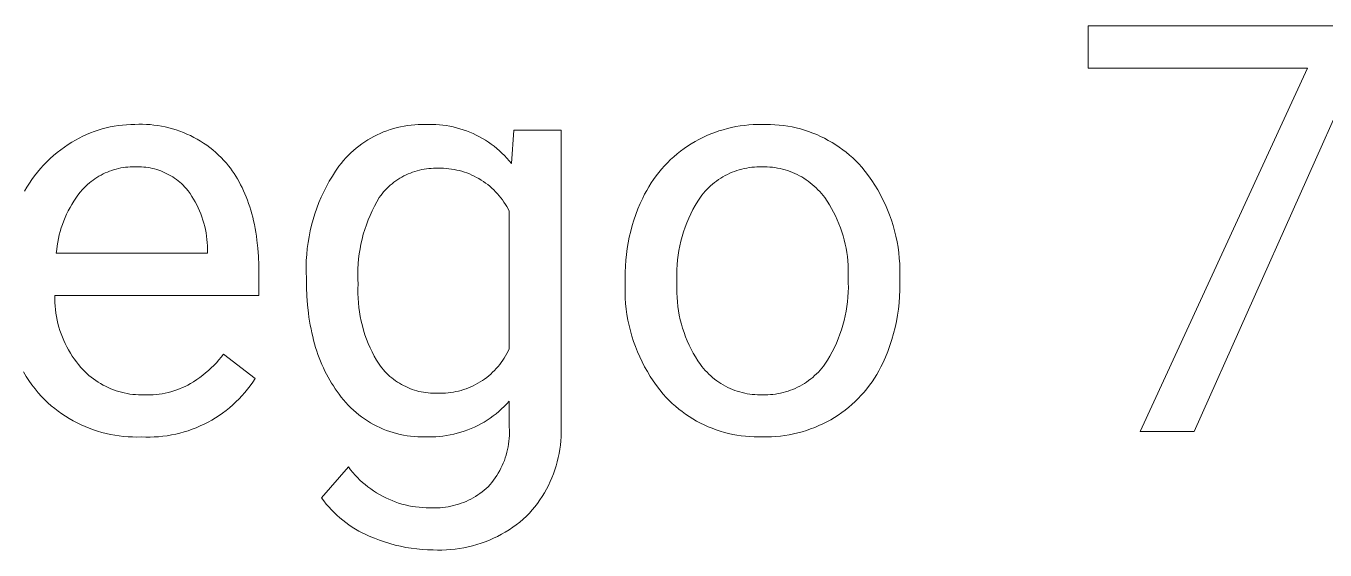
# Model space of a CAD drawing. Header units: millimetres. Extents: x 1383 to 4664, y -160 to 2132.
# Drawn here: x 3769.4 to 3868.9, y 90.2 to 130.4 of the extents above; entities that cross this region are included whole.
import ezdxf

# ---------------------------------------------------------------- set-up
doc = ezdxf.new("R2010")
doc.units = ezdxf.units.MM
doc.header["$MEASUREMENT"] = 0
doc.layers.add('Domyślny', color=7, linetype='Continuous', true_color=0x000000)

msp = doc.modelspace()

# ---------------------------------------------------------------- linework, layer by layer
at = {"layer": 'Domyślny', "color": 18, "lineweight": 15, "true_color": 0x000000}
for p, q in [((3850.708, 127.159), (3850.708, 130.404)), ((3850.708, 130.404), (3871.708, 130.404)), ((3871.708, 128.186), (3858.837, 99.33)), ((3867.523, 127.159), (3850.708, 127.159)), ((3854.696, 99.33), (3867.523, 127.159)), ((3774.61, 122.316), (3774.911, 122.418)), ((3774.911, 122.418), (3775.215, 122.509)), ((3775.215, 122.509), (3775.523, 122.59)), ((3775.523, 122.59), (3775.833, 122.66)), ((3775.833, 122.66), (3776.145, 122.719)), ((3776.145, 122.719), (3776.459, 122.768)), ((3776.459, 122.768), (3776.775, 122.805)), ((3776.775, 122.805), (3777.091, 122.832)), ((3777.091, 122.832), (3777.409, 122.848)), ((3777.409, 122.848), (3777.727, 122.853)), ((3777.727, 122.853), (3778.018, 122.864)), ((3778.018, 122.864), (3778.31, 122.865)), ((3778.31, 122.865), (3778.602, 122.857)), ((3778.602, 122.857), (3778.893, 122.838)), ((3778.893, 122.838), (3779.183, 122.81)), ((3779.183, 122.81), (3779.473, 122.772)), ((3779.473, 122.772), (3779.761, 122.724)), ((3779.761, 122.724), (3780.047, 122.666)), ((3780.047, 122.666), (3780.331, 122.599)), ((3780.331, 122.599), (3780.612, 122.523)), ((3780.612, 122.523), (3780.891, 122.436)), ((3780.891, 122.436), (3781.166, 122.341)), ((3796.768, 122.276), (3797.023, 122.373)), ((3797.023, 122.373), (3797.281, 122.462)), ((3797.281, 122.462), (3797.542, 122.541)), ((3797.542, 122.541), (3797.805, 122.612)), ((3797.805, 122.612), (3798.071, 122.674)), ((3798.071, 122.674), (3798.338, 122.726)), ((3798.338, 122.726), (3798.607, 122.77)), ((3798.607, 122.77), (3798.878, 122.804)), ((3798.878, 122.804), (3799.149, 122.829)), ((3799.149, 122.829), (3799.421, 122.845)), ((3799.421, 122.845), (3799.694, 122.852)), ((3799.694, 122.852), (3799.967, 122.85)), ((3799.967, 122.85), (3800.235, 122.858)), ((3800.235, 122.858), (3800.503, 122.856)), ((3800.503, 122.856), (3800.771, 122.846)), ((3800.771, 122.846), (3801.038, 122.827)), ((3801.038, 122.827), (3801.305, 122.799)), ((3801.305, 122.799), (3801.57, 122.762)), ((3801.57, 122.762), (3801.834, 122.716)), ((3801.834, 122.716), (3802.097, 122.661)), ((3802.097, 122.661), (3802.357, 122.598)), ((3802.357, 122.598), (3802.615, 122.525)), ((3802.615, 122.525), (3802.871, 122.444)), ((3802.871, 122.444), (3803.124, 122.354)), ((3803.124, 122.354), (3803.373, 122.256)), ((3806.555, 119.867), (3806.752, 122.423)), ((3806.752, 122.423), (3810.357, 122.423)), ((3810.357, 122.423), (3810.357, 99.894)), ((3822.133, 122.246), (3822.449, 122.355)), ((3822.449, 122.355), (3822.769, 122.454)), ((3822.769, 122.454), (3823.092, 122.542)), ((3823.092, 122.542), (3823.418, 122.619)), ((3823.418, 122.619), (3823.746, 122.685)), ((3823.746, 122.685), (3824.076, 122.74)), ((3824.076, 122.74), (3824.408, 122.784)), ((3824.408, 122.784), (3824.742, 122.817)), ((3824.742, 122.817), (3825.076, 122.839)), ((3825.076, 122.839), (3825.41, 122.85)), ((3825.41, 122.85), (3825.745, 122.85)), ((3825.745, 122.85), (3826.075, 122.856)), ((3826.075, 122.856), (3826.405, 122.851)), ((3826.405, 122.851), (3826.735, 122.836)), ((3826.735, 122.836), (3827.064, 122.809)), ((3827.064, 122.809), (3827.392, 122.771)), ((3827.392, 122.771), (3827.718, 122.721)), ((3827.718, 122.721), (3828.043, 122.661)), ((3828.043, 122.661), (3828.365, 122.59)), ((3828.365, 122.59), (3828.685, 122.508)), ((3828.685, 122.508), (3829.001, 122.415)), ((3829.001, 122.415), (3829.315, 122.311)), ((3772.624, 121.323), (3772.892, 121.494)), ((3772.892, 121.494), (3773.166, 121.655)), ((3773.166, 121.655), (3773.445, 121.807)), ((3773.445, 121.807), (3773.73, 121.949)), ((3773.73, 121.949), (3774.019, 122.082)), ((3774.019, 122.082), (3774.312, 122.204)), ((3774.312, 122.204), (3774.61, 122.316)), ((3781.166, 122.341), (3781.439, 122.236)), ((3781.439, 122.236), (3781.707, 122.122)), ((3781.707, 122.122), (3781.972, 121.999)), ((3781.972, 121.999), (3782.232, 121.867)), ((3782.232, 121.867), (3782.488, 121.726)), ((3782.488, 121.726), (3782.739, 121.577)), ((3782.739, 121.577), (3782.984, 121.42)), ((3782.984, 121.42), (3783.224, 121.254)), ((3794.878, 121.202), (3795.097, 121.364)), ((3795.097, 121.364), (3795.322, 121.518)), ((3795.322, 121.518), (3795.552, 121.665)), ((3795.552, 121.665), (3795.787, 121.803)), ((3795.787, 121.803), (3796.026, 121.934)), ((3796.026, 121.934), (3796.269, 122.056)), ((3796.269, 122.056), (3796.517, 122.171)), ((3796.517, 122.171), (3796.768, 122.276)), ((3803.373, 122.256), (3803.619, 122.15)), ((3803.619, 122.15), (3803.862, 122.035)), ((3803.862, 122.035), (3804.1, 121.912)), ((3804.1, 121.912), (3804.334, 121.782)), ((3804.334, 121.782), (3804.563, 121.643)), ((3804.563, 121.643), (3804.788, 121.497)), ((3804.788, 121.497), (3805.008, 121.343)), ((3820.045, 121.195), (3820.326, 121.375)), ((3820.326, 121.375), (3820.614, 121.545)), ((3820.614, 121.545), (3820.908, 121.705)), ((3820.908, 121.705), (3821.207, 121.855)), ((3821.207, 121.855), (3821.511, 121.996)), ((3821.511, 121.996), (3821.82, 122.126)), ((3821.82, 122.126), (3822.133, 122.246)), ((3829.315, 122.311), (3829.624, 122.197)), ((3829.624, 122.197), (3829.93, 122.072)), ((3829.93, 122.072), (3830.231, 121.937)), ((3830.231, 121.937), (3830.528, 121.792)), ((3830.528, 121.792), (3830.819, 121.637)), ((3830.819, 121.637), (3831.105, 121.472)), ((3831.105, 121.472), (3831.385, 121.298)), ((3771.231, 120.235), (3771.494, 120.472)), ((3771.494, 120.472), (3771.766, 120.699)), ((3771.766, 120.699), (3772.044, 120.917)), ((3772.044, 120.917), (3772.331, 121.125)), ((3772.331, 121.125), (3772.624, 121.323)), ((3783.224, 121.254), (3783.459, 121.08)), ((3783.459, 121.08), (3783.687, 120.899)), ((3783.687, 120.899), (3783.909, 120.709)), ((3783.909, 120.709), (3784.125, 120.513)), ((3784.125, 120.513), (3784.334, 120.309)), ((3793.87, 120.286), (3794.059, 120.483)), ((3794.059, 120.483), (3794.255, 120.673)), ((3794.255, 120.673), (3794.456, 120.856)), ((3794.456, 120.856), (3794.664, 121.032)), ((3794.664, 121.032), (3794.878, 121.202)), ((3805.008, 121.343), (3805.222, 121.182)), ((3805.222, 121.182), (3805.431, 121.014)), ((3805.431, 121.014), (3805.634, 120.839)), ((3805.634, 120.839), (3805.831, 120.657)), ((3805.831, 120.657), (3806.022, 120.469)), ((3806.022, 120.469), (3806.206, 120.274)), ((3818.743, 120.158), (3818.989, 120.383)), ((3818.989, 120.383), (3819.243, 120.599)), ((3819.243, 120.599), (3819.503, 120.807)), ((3819.503, 120.807), (3819.771, 121.005)), ((3819.771, 121.005), (3820.045, 121.195)), ((3831.385, 121.298), (3831.659, 121.114)), ((3831.659, 121.114), (3831.927, 120.921)), ((3831.927, 120.921), (3832.188, 120.719)), ((3832.188, 120.719), (3832.442, 120.508)), ((3832.442, 120.508), (3832.689, 120.289)), ((3770.266, 119.201), (3770.493, 119.472)), ((3770.493, 119.472), (3770.73, 119.734)), ((3770.73, 119.734), (3770.976, 119.989)), ((3770.976, 119.989), (3771.231, 120.235)), ((3776.125, 119.391), (3775.954, 119.336)), ((3776.299, 119.439), (3776.125, 119.391)), ((3776.474, 119.481), (3776.299, 119.439)), ((3776.651, 119.518), (3776.474, 119.481)), ((3776.829, 119.548), (3776.651, 119.518)), ((3777.007, 119.572), (3776.829, 119.548)), ((3777.186, 119.59), (3777.007, 119.572)), ((3777.366, 119.602), (3777.186, 119.59)), ((3777.546, 119.608), (3777.366, 119.602)), ((3777.727, 119.608), (3777.546, 119.608)), ((3777.896, 119.612), (3777.727, 119.608)), ((3778.065, 119.611), (3777.896, 119.612)), ((3778.234, 119.604), (3778.065, 119.611)), ((3778.403, 119.592), (3778.234, 119.604)), ((3778.571, 119.573), (3778.403, 119.592)), ((3778.738, 119.549), (3778.571, 119.573)), ((3778.905, 119.519), (3778.738, 119.549)), ((3779.07, 119.484), (3778.905, 119.519)), ((3779.234, 119.443), (3779.07, 119.484)), ((3779.397, 119.396), (3779.234, 119.443)), ((3779.557, 119.344), (3779.397, 119.396)), ((3784.334, 120.309), (3784.536, 120.098)), ((3784.536, 120.098), (3784.73, 119.881)), ((3784.73, 119.881), (3784.884, 119.693)), ((3784.884, 119.693), (3785.032, 119.5)), ((3785.032, 119.5), (3785.175, 119.303)), ((3793.088, 119.284), (3793.345, 119.659)), ((3793.345, 119.659), (3793.513, 119.874)), ((3793.513, 119.874), (3793.688, 120.083)), ((3793.688, 120.083), (3793.87, 120.286)), ((3799.689, 119.391), (3799.513, 119.352)), ((3799.867, 119.424), (3799.689, 119.391)), ((3800.046, 119.452), (3799.867, 119.424)), ((3800.226, 119.473), (3800.046, 119.452)), ((3800.407, 119.488), (3800.226, 119.473)), ((3800.588, 119.497), (3800.407, 119.488)), ((3800.769, 119.499), (3800.588, 119.497)), ((3800.95, 119.495), (3800.769, 119.499)), ((3801.154, 119.497), (3800.95, 119.495)), ((3801.357, 119.493), (3801.154, 119.497)), ((3801.561, 119.481), (3801.357, 119.493)), ((3801.764, 119.462), (3801.561, 119.481)), ((3801.966, 119.436), (3801.764, 119.462)), ((3802.167, 119.403), (3801.966, 119.436)), ((3802.367, 119.363), (3802.167, 119.403)), ((3806.206, 120.274), (3806.384, 120.073)), ((3806.384, 120.073), (3806.555, 119.867)), ((3817.84, 119.178), (3818.053, 119.434)), ((3818.053, 119.434), (3818.275, 119.683)), ((3818.275, 119.683), (3818.505, 119.924)), ((3818.505, 119.924), (3818.743, 120.158)), ((3824.007, 119.379), (3823.821, 119.321)), ((3824.196, 119.431), (3824.007, 119.379)), ((3824.386, 119.476), (3824.196, 119.431)), ((3824.578, 119.514), (3824.386, 119.476)), ((3824.771, 119.546), (3824.578, 119.514)), ((3824.965, 119.571), (3824.771, 119.546)), ((3825.159, 119.59), (3824.965, 119.571)), ((3825.354, 119.601), (3825.159, 119.59)), ((3825.55, 119.606), (3825.354, 119.601)), ((3825.745, 119.605), (3825.55, 119.606)), ((3825.944, 119.606), (3825.745, 119.605)), ((3826.142, 119.601), (3825.944, 119.606)), ((3826.341, 119.59), (3826.142, 119.601)), ((3826.538, 119.571), (3826.341, 119.59)), ((3826.735, 119.545), (3826.538, 119.571)), ((3826.931, 119.513), (3826.735, 119.545)), ((3827.126, 119.474), (3826.931, 119.513)), ((3827.319, 119.428), (3827.126, 119.474)), ((3827.51, 119.376), (3827.319, 119.428)), ((3827.7, 119.317), (3827.51, 119.376)), ((3832.689, 120.289), (3832.928, 120.061)), ((3832.928, 120.061), (3833.159, 119.826)), ((3833.159, 119.826), (3833.383, 119.583)), ((3833.383, 119.583), (3833.65, 119.251)), ((3769.641, 118.342), (3769.839, 118.636)), ((3769.839, 118.636), (3770.047, 118.922)), ((3770.047, 118.922), (3770.266, 119.201)), ((3774.375, 118.485), (3774.235, 118.371)), ((3774.518, 118.594), (3774.375, 118.485)), ((3774.666, 118.698), (3774.518, 118.594)), ((3774.816, 118.797), (3774.666, 118.698)), ((3774.97, 118.89), (3774.816, 118.797)), ((3775.128, 118.978), (3774.97, 118.89)), ((3775.288, 119.061), (3775.128, 118.978)), ((3775.451, 119.139), (3775.288, 119.061)), ((3775.616, 119.21), (3775.451, 119.139)), ((3775.784, 119.276), (3775.616, 119.21)), ((3775.954, 119.336), (3775.784, 119.276)), ((3779.716, 119.287), (3779.557, 119.344)), ((3779.873, 119.224), (3779.716, 119.287)), ((3780.028, 119.156), (3779.873, 119.224)), ((3780.181, 119.082), (3780.028, 119.156)), ((3780.33, 119.004), (3780.181, 119.082)), ((3780.477, 118.92), (3780.33, 119.004)), ((3780.621, 118.831), (3780.477, 118.92)), ((3780.762, 118.738), (3780.621, 118.831)), ((3780.9, 118.64), (3780.762, 118.738)), ((3781.034, 118.537), (3780.9, 118.64)), ((3781.165, 118.43), (3781.034, 118.537)), ((3781.292, 118.318), (3781.165, 118.43)), ((3785.175, 119.303), (3785.314, 119.1)), ((3785.314, 119.1), (3785.448, 118.892)), ((3785.448, 118.892), (3785.577, 118.68)), ((3785.577, 118.68), (3785.701, 118.462)), ((3785.701, 118.462), (3785.82, 118.239)), ((3792.392, 118.108), (3792.611, 118.507)), ((3792.611, 118.507), (3792.843, 118.899)), ((3792.843, 118.899), (3793.088, 119.284)), ((3797.563, 118.425), (3797.421, 118.313)), ((3797.709, 118.532), (3797.563, 118.425)), ((3797.859, 118.634), (3797.709, 118.532)), ((3798.012, 118.731), (3797.859, 118.634)), ((3798.168, 118.823), (3798.012, 118.731)), ((3798.328, 118.909), (3798.168, 118.823)), ((3798.49, 118.989), (3798.328, 118.909)), ((3798.655, 119.064), (3798.49, 118.989)), ((3798.822, 119.133), (3798.655, 119.064)), ((3798.992, 119.197), (3798.822, 119.133)), ((3799.164, 119.254), (3798.992, 119.197)), ((3799.337, 119.306), (3799.164, 119.254)), ((3799.513, 119.352), (3799.337, 119.306)), ((3802.565, 119.316), (3802.367, 119.363)), ((3802.762, 119.262), (3802.565, 119.316)), ((3802.956, 119.201), (3802.762, 119.262)), ((3803.149, 119.134), (3802.956, 119.201)), ((3803.339, 119.06), (3803.149, 119.134)), ((3803.526, 118.979), (3803.339, 119.06)), ((3803.71, 118.892), (3803.526, 118.979)), ((3803.891, 118.799), (3803.71, 118.892)), ((3804.069, 118.7), (3803.891, 118.799)), ((3804.244, 118.594), (3804.069, 118.7)), ((3804.414, 118.482), (3804.244, 118.594)), ((3804.581, 118.365), (3804.414, 118.482)), ((3817.256, 118.367), (3817.441, 118.644)), ((3817.441, 118.644), (3817.636, 118.914)), ((3817.636, 118.914), (3817.84, 119.178)), ((3822.107, 118.4), (3821.955, 118.277)), ((3822.262, 118.518), (3822.107, 118.4)), ((3822.422, 118.631), (3822.262, 118.518)), ((3822.586, 118.738), (3822.422, 118.631)), ((3822.753, 118.839), (3822.586, 118.738)), ((3822.924, 118.935), (3822.753, 118.839)), ((3823.098, 119.024), (3822.924, 118.935)), ((3823.274, 119.108), (3823.098, 119.024)), ((3823.454, 119.185), (3823.274, 119.108)), ((3823.636, 119.256), (3823.454, 119.185)), ((3823.821, 119.321), (3823.636, 119.256)), ((3827.888, 119.251), (3827.7, 119.317)), ((3828.073, 119.179), (3827.888, 119.251)), ((3828.255, 119.101), (3828.073, 119.179)), ((3828.435, 119.016), (3828.255, 119.101)), ((3828.611, 118.926), (3828.435, 119.016)), ((3828.785, 118.829), (3828.611, 118.926)), ((3828.955, 118.726), (3828.785, 118.829)), ((3829.121, 118.618), (3828.955, 118.726)), ((3829.283, 118.503), (3829.121, 118.618)), ((3829.442, 118.384), (3829.283, 118.503)), ((3829.596, 118.259), (3829.442, 118.384)), ((3833.65, 119.251), (3833.907, 118.911)), ((3833.907, 118.911), (3834.151, 118.562)), ((3834.151, 118.562), (3834.384, 118.205)), ((3769.275, 117.736), (3769.453, 118.042)), ((3769.453, 118.042), (3769.641, 118.342)), ((3773.366, 117.429), (3773.201, 117.2)), ((3773.538, 117.653), (3773.366, 117.429)), ((3773.717, 117.871), (3773.538, 117.653)), ((3773.84, 118.002), (3773.717, 117.871)), ((3773.967, 118.13), (3773.84, 118.002)), ((3774.099, 118.253), (3773.967, 118.13)), ((3774.235, 118.371), (3774.099, 118.253)), ((3781.415, 118.202), (3781.292, 118.318)), ((3781.534, 118.082), (3781.415, 118.202)), ((3781.649, 117.958), (3781.534, 118.082)), ((3781.803, 117.758), (3781.649, 117.958)), ((3781.949, 117.554), (3781.803, 117.758)), ((3782.089, 117.344), (3781.949, 117.554)), ((3785.82, 118.239), (3785.934, 118.012)), ((3785.934, 118.012), (3786.044, 117.779)), ((3786.044, 117.779), (3786.149, 117.542)), ((3786.149, 117.542), (3786.248, 117.299)), ((3791.995, 117.287), (3792.187, 117.701)), ((3792.187, 117.701), (3792.392, 118.108)), ((3796.544, 117.402), (3796.437, 117.255)), ((3796.655, 117.545), (3796.544, 117.402)), ((3796.772, 117.683), (3796.655, 117.545)), ((3796.893, 117.818), (3796.772, 117.683)), ((3797.018, 117.949), (3796.893, 117.818)), ((3797.148, 118.075), (3797.018, 117.949)), ((3797.283, 118.196), (3797.148, 118.075)), ((3797.421, 118.313), (3797.283, 118.196)), ((3804.743, 118.241), (3804.581, 118.365)), ((3804.901, 118.113), (3804.743, 118.241)), ((3805.054, 117.978), (3804.901, 118.113)), ((3805.203, 117.839), (3805.054, 117.978)), ((3805.346, 117.694), (3805.203, 117.839)), ((3805.485, 117.545), (3805.346, 117.694)), ((3805.618, 117.391), (3805.485, 117.545)), ((3805.746, 117.232), (3805.618, 117.391)), ((3816.611, 117.201), (3816.757, 117.5)), ((3816.757, 117.5), (3816.914, 117.795)), ((3816.914, 117.795), (3817.08, 118.084)), ((3817.08, 118.084), (3817.256, 118.367)), ((3821.143, 117.433), (3821.025, 117.277)), ((3821.266, 117.586), (3821.143, 117.433)), ((3821.394, 117.733), (3821.266, 117.586)), ((3821.527, 117.876), (3821.394, 117.733)), ((3821.665, 118.015), (3821.527, 117.876)), ((3821.808, 118.148), (3821.665, 118.015)), ((3821.955, 118.277), (3821.808, 118.148)), ((3829.746, 118.128), (3829.596, 118.259)), ((3829.891, 117.993), (3829.746, 118.128)), ((3830.031, 117.852), (3829.891, 117.993)), ((3830.167, 117.707), (3830.031, 117.852)), ((3830.297, 117.557), (3830.167, 117.707)), ((3830.422, 117.403), (3830.297, 117.557)), ((3830.542, 117.245), (3830.422, 117.403)), ((3834.384, 118.205), (3834.604, 117.84)), ((3834.604, 117.84), (3834.812, 117.468)), ((3834.812, 117.468), (3835.007, 117.089)), ((3772.754, 116.482), (3772.621, 116.233)), ((3772.895, 116.726), (3772.754, 116.482)), ((3773.044, 116.966), (3772.895, 116.726)), ((3773.201, 117.2), (3773.044, 116.966)), ((3782.221, 117.13), (3782.089, 117.344)), ((3782.347, 116.912), (3782.221, 117.13)), ((3782.464, 116.689), (3782.347, 116.912)), ((3782.575, 116.463), (3782.464, 116.689)), ((3782.677, 116.233), (3782.575, 116.463)), ((3786.248, 117.299), (3786.343, 117.052)), ((3786.343, 117.052), (3786.433, 116.8)), ((3786.433, 116.8), (3786.518, 116.542)), ((3786.518, 116.542), (3786.599, 116.279)), ((3791.506, 116.012), (3791.655, 116.442)), ((3791.655, 116.442), (3791.818, 116.868)), ((3791.818, 116.868), (3791.995, 117.287)), ((3796.061, 116.584), (3795.89, 116.238)), ((3796.243, 116.923), (3796.061, 116.584)), ((3796.437, 117.255), (3796.243, 116.923)), ((3805.868, 117.069), (3805.746, 117.232)), ((3805.985, 116.902), (3805.868, 117.069)), ((3806.096, 116.731), (3805.985, 116.902)), ((3806.2, 116.556), (3806.096, 116.731)), ((3806.299, 116.377), (3806.2, 116.556)), ((3816.247, 116.376), (3816.422, 116.792)), ((3816.422, 116.792), (3816.611, 117.201)), ((3820.636, 116.65), (3820.458, 116.327)), ((3820.825, 116.967), (3820.636, 116.65)), ((3821.025, 117.277), (3820.825, 116.967)), ((3830.726, 116.975), (3830.542, 117.245)), ((3830.901, 116.7), (3830.726, 116.975)), ((3831.066, 116.419), (3830.901, 116.7)), ((3831.223, 116.132), (3831.066, 116.419)), ((3835.007, 117.089), (3835.189, 116.704)), ((3835.189, 116.704), (3835.358, 116.313)), ((3772.273, 115.463), (3772.174, 115.198)), ((3772.38, 115.723), (3772.273, 115.463)), ((3772.497, 115.98), (3772.38, 115.723)), ((3772.621, 116.233), (3772.497, 115.98)), ((3782.772, 116), (3782.677, 116.233)), ((3782.859, 115.763), (3782.772, 116)), ((3782.938, 115.524), (3782.859, 115.763)), ((3783.009, 115.283), (3782.938, 115.524)), ((3786.599, 116.279), (3786.674, 116.012)), ((3786.674, 116.012), (3786.745, 115.739)), ((3786.745, 115.739), (3786.81, 115.462)), ((3786.81, 115.462), (3786.871, 115.179)), ((3791.252, 115.137), (3791.372, 115.576)), ((3791.372, 115.576), (3791.506, 116.012)), ((3795.583, 115.532), (3795.448, 115.171)), ((3795.73, 115.888), (3795.583, 115.532)), ((3795.89, 116.238), (3795.73, 115.888)), ((3806.391, 116.196), (3806.299, 116.377)), ((3806.391, 105.652), (3806.391, 116.196)), ((3815.806, 115.099), (3815.939, 115.529)), ((3815.939, 115.529), (3816.086, 115.955)), ((3816.086, 115.955), (3816.247, 116.376)), ((3820.135, 115.662), (3819.992, 115.322)), ((3820.291, 115.997), (3820.135, 115.662)), ((3820.458, 116.327), (3820.291, 115.997)), ((3831.369, 115.841), (3831.223, 116.132)), ((3831.506, 115.544), (3831.369, 115.841)), ((3831.633, 115.244), (3831.506, 115.544)), ((3835.358, 116.313), (3835.514, 115.916)), ((3835.514, 115.916), (3835.656, 115.514)), ((3835.656, 115.514), (3835.784, 115.108)), ((3772.003, 114.661), (3771.93, 114.388)), ((3772.084, 114.931), (3772.003, 114.661)), ((3772.174, 115.198), (3772.084, 114.931)), ((3783.071, 115.039), (3783.009, 115.283)), ((3783.126, 114.793), (3783.071, 115.039)), ((3783.172, 114.546), (3783.126, 114.793)), ((3783.21, 114.297), (3783.172, 114.546)), ((3786.871, 115.179), (3786.927, 114.891)), ((3786.927, 114.891), (3786.978, 114.599)), ((3786.978, 114.599), (3787.024, 114.301)), ((3791.058, 114.247), (3791.147, 114.693)), ((3791.147, 114.693), (3791.252, 115.137)), ((3795.215, 114.437), (3795.118, 114.064)), ((3795.325, 114.806), (3795.215, 114.437)), ((3795.448, 115.171), (3795.325, 114.806)), ((3815.583, 114.225), (3815.687, 114.664)), ((3815.687, 114.664), (3815.806, 115.099)), ((3819.739, 114.629), (3819.631, 114.276)), ((3819.859, 114.978), (3819.739, 114.629)), ((3819.992, 115.322), (3819.859, 114.978)), ((3831.75, 114.939), (3831.633, 115.244)), ((3831.857, 114.631), (3831.75, 114.939)), ((3831.953, 114.319), (3831.857, 114.631)), ((3835.784, 115.108), (3835.899, 114.697)), ((3835.899, 114.697), (3835.999, 114.283)), ((3771.768, 113.558), (3771.733, 113.278)), ((3771.813, 113.837), (3771.768, 113.558)), ((3771.867, 114.113), (3771.813, 113.837)), ((3771.93, 114.388), (3771.867, 114.113)), ((3783.239, 114.047), (3783.21, 114.297)), ((3783.26, 113.796), (3783.239, 114.047)), ((3783.273, 113.544), (3783.26, 113.796)), ((3783.277, 113.293), (3783.273, 113.544)), ((3787.024, 114.301), (3787.066, 113.998)), ((3787.066, 113.998), (3787.134, 113.377)), ((3790.923, 113.346), (3790.983, 113.797)), ((3790.983, 113.797), (3791.058, 114.247)), ((3795.033, 113.688), (3794.961, 113.31)), ((3795.118, 114.064), (3795.033, 113.688)), ((3815.419, 113.339), (3815.494, 113.784)), ((3815.494, 113.784), (3815.583, 114.225)), ((3819.451, 113.56), (3819.38, 113.197)), ((3819.535, 113.919), (3819.451, 113.56)), ((3819.631, 114.276), (3819.535, 113.919)), ((3832.04, 114.004), (3831.953, 114.319)), ((3832.115, 113.687), (3832.04, 114.004)), ((3832.18, 113.367), (3832.115, 113.687)), ((3835.999, 114.283), (3836.086, 113.866)), ((3836.086, 113.866), (3836.158, 113.446)), ((3836.158, 113.446), (3836.216, 113.024)), ((3771.733, 113.278), (3771.707, 112.998)), ((3771.707, 112.998), (3783.277, 112.998)), ((3783.277, 112.998), (3783.277, 113.293)), ((3787.134, 113.377), (3787.182, 112.735)), ((3787.182, 112.735), (3787.212, 112.074)), ((3790.836, 111.982), (3790.85, 112.438)), ((3790.85, 112.438), (3790.879, 112.892)), ((3790.879, 112.892), (3790.923, 113.346)), ((3794.855, 112.547), (3794.822, 112.163)), ((3794.901, 112.929), (3794.855, 112.547)), ((3794.961, 113.31), (3794.901, 112.929)), ((3815.283, 111.994), (3815.313, 112.444)), ((3815.313, 112.444), (3815.359, 112.892)), ((3815.359, 112.892), (3815.419, 113.339)), ((3819.275, 112.467), (3819.241, 112.099)), ((3819.321, 112.833), (3819.275, 112.467)), ((3819.38, 113.197), (3819.321, 112.833)), ((3832.234, 113.045), (3832.18, 113.367)), ((3832.278, 112.722), (3832.234, 113.045)), ((3832.311, 112.397), (3832.278, 112.722)), ((3836.216, 113.024), (3836.259, 112.6)), ((3836.259, 112.6), (3836.288, 112.174)), ((3787.212, 112.074), (3787.221, 111.391)), ((3790.838, 111.527), (3790.836, 111.982)), ((3790.854, 111.071), (3790.838, 111.527)), ((3794.802, 111.778), (3794.795, 111.393)), ((3794.822, 112.163), (3794.802, 111.778)), ((3815.267, 111.093), (3815.268, 111.544)), ((3815.268, 111.544), (3815.283, 111.994)), ((3819.22, 111.73), (3819.212, 111.361)), ((3819.241, 112.099), (3819.22, 111.73)), ((3832.333, 112.072), (3832.311, 112.397)), ((3832.344, 111.746), (3832.333, 112.072)), ((3832.334, 111.093), (3832.344, 111.419)), ((3832.344, 111.419), (3832.344, 111.746)), ((3836.288, 112.174), (3836.303, 111.749)), ((3836.303, 111.749), (3836.303, 111.322)), ((3787.221, 111.391), (3787.221, 109.753)), ((3790.864, 110.376), (3790.854, 111.071)), ((3794.795, 111.393), (3794.801, 111.008)), ((3794.801, 111.008), (3794.82, 110.623)), ((3794.82, 110.623), (3794.807, 110.266)), ((3815.254, 110.396), (3815.267, 110.82)), ((3815.267, 110.82), (3815.267, 111.093)), ((3819.212, 111.361), (3819.216, 110.992)), ((3819.216, 110.992), (3819.233, 110.623)), ((3819.233, 110.623), (3819.223, 110.28)), ((3832.35, 110.727), (3832.334, 111.093)), ((3832.355, 110.361), (3832.35, 110.727)), ((3836.289, 110.623), (3836.288, 110.143)), ((3836.303, 111.322), (3836.289, 110.897)), ((3836.289, 110.897), (3836.289, 110.623)), ((3771.586, 109.753), (3771.585, 109.48)), ((3771.585, 109.48), (3771.594, 109.207)), ((3787.221, 109.753), (3771.586, 109.753)), ((3790.894, 109.699), (3790.864, 110.376)), ((3790.943, 109.041), (3790.894, 109.699)), ((3794.807, 110.266), (3794.806, 109.907)), ((3794.806, 109.907), (3794.817, 109.549)), ((3794.817, 109.549), (3794.84, 109.192)), ((3815.256, 109.972), (3815.254, 110.396)), ((3815.272, 109.547), (3815.256, 109.972)), ((3815.302, 109.124), (3815.272, 109.547)), ((3819.223, 110.28), (3819.224, 109.936)), ((3819.224, 109.936), (3819.237, 109.592)), ((3819.237, 109.592), (3819.263, 109.249)), ((3832.292, 109.263), (3832.325, 109.628)), ((3832.325, 109.628), (3832.346, 109.994)), ((3832.346, 109.994), (3832.355, 110.361)), ((3836.27, 109.664), (3836.235, 109.185)), ((3836.288, 110.143), (3836.27, 109.664)), ((3771.594, 109.207), (3771.611, 108.935)), ((3771.611, 108.935), (3771.637, 108.663)), ((3771.637, 108.663), (3771.673, 108.393)), ((3791.012, 108.402), (3790.943, 109.041)), ((3794.84, 109.192), (3794.876, 108.836)), ((3794.876, 108.836), (3794.924, 108.481)), ((3794.924, 108.481), (3794.984, 108.128)), ((3815.346, 108.702), (3815.302, 109.124)), ((3815.405, 108.282), (3815.346, 108.702)), ((3819.263, 109.249), (3819.3, 108.907)), ((3819.3, 108.907), (3819.349, 108.566)), ((3819.349, 108.566), (3819.41, 108.228)), ((3832.118, 108.178), (3832.188, 108.538)), ((3832.188, 108.538), (3832.246, 108.899)), ((3832.246, 108.899), (3832.292, 109.263)), ((3836.184, 108.707), (3836.117, 108.232)), ((3836.235, 109.185), (3836.184, 108.707)), ((3771.673, 108.393), (3771.717, 108.123)), ((3771.717, 108.123), (3771.771, 107.856)), ((3771.771, 107.856), (3771.833, 107.59)), ((3771.833, 107.59), (3771.904, 107.327)), ((3791.054, 108.089), (3791.012, 108.402)), ((3791.1, 107.781), (3791.054, 108.089)), ((3791.152, 107.478), (3791.1, 107.781)), ((3791.209, 107.179), (3791.152, 107.478)), ((3794.984, 108.128), (3795.056, 107.777)), ((3795.056, 107.777), (3795.14, 107.429)), ((3815.478, 107.864), (3815.405, 108.282)), ((3815.565, 107.449), (3815.478, 107.864)), ((3815.667, 107.036), (3815.565, 107.449)), ((3819.41, 108.228), (3819.483, 107.891)), ((3819.483, 107.891), (3819.567, 107.558)), ((3819.567, 107.558), (3819.663, 107.228)), ((3831.834, 107.116), (3831.94, 107.467)), ((3831.94, 107.467), (3832.035, 107.821)), ((3832.035, 107.821), (3832.118, 108.178)), ((3836.033, 107.759), (3835.933, 107.29)), ((3836.117, 108.232), (3836.033, 107.759)), ((3771.904, 107.327), (3771.984, 107.066)), ((3771.984, 107.066), (3772.073, 106.808)), ((3772.073, 106.808), (3772.17, 106.553)), ((3772.17, 106.553), (3772.276, 106.301)), ((3791.27, 106.885), (3791.209, 107.179)), ((3791.336, 106.595), (3791.27, 106.885)), ((3791.408, 106.311), (3791.336, 106.595)), ((3795.14, 107.429), (3795.236, 107.084)), ((3795.236, 107.084), (3795.343, 106.742)), ((3795.343, 106.742), (3795.463, 106.405)), ((3815.782, 106.628), (3815.667, 107.036)), ((3815.911, 106.224), (3815.782, 106.628)), ((3819.663, 107.228), (3819.771, 106.901)), ((3819.771, 106.901), (3819.89, 106.578)), ((3819.89, 106.578), (3820.02, 106.259)), ((3831.584, 106.427), (3831.715, 106.769)), ((3831.715, 106.769), (3831.834, 107.116)), ((3835.817, 106.824), (3835.685, 106.363)), ((3835.933, 107.29), (3835.817, 106.824)), ((3772.276, 106.301), (3772.39, 106.053)), ((3772.39, 106.053), (3772.512, 105.809)), ((3772.512, 105.809), (3772.642, 105.57)), ((3772.642, 105.57), (3772.781, 105.335)), ((3791.484, 106.03), (3791.408, 106.311)), ((3791.565, 105.755), (3791.484, 106.03)), ((3791.651, 105.484), (3791.565, 105.755)), ((3791.742, 105.218), (3791.651, 105.484)), ((3795.463, 106.405), (3795.594, 106.071)), ((3795.594, 106.071), (3795.736, 105.743)), ((3795.736, 105.743), (3795.89, 105.419)), ((3806.212, 105.291), (3806.305, 105.47)), ((3806.305, 105.47), (3806.391, 105.652)), ((3816.053, 105.824), (3815.911, 106.224)), ((3816.209, 105.429), (3816.053, 105.824)), ((3820.02, 106.259), (3820.161, 105.946)), ((3820.161, 105.946), (3820.313, 105.637)), ((3820.313, 105.637), (3820.475, 105.334)), ((3831.124, 105.429), (3831.289, 105.756)), ((3831.289, 105.756), (3831.442, 106.089)), ((3831.442, 106.089), (3831.584, 106.427)), ((3835.373, 105.455), (3835.194, 105.009)), ((3835.537, 105.906), (3835.373, 105.455)), ((3835.685, 106.363), (3835.537, 105.906)), ((3772.781, 105.335), (3772.927, 105.104)), ((3772.927, 105.104), (3773.081, 104.879)), ((3773.081, 104.879), (3773.242, 104.659)), ((3773.242, 104.659), (3773.41, 104.444)), ((3783.768, 104.389), (3783.964, 104.595)), ((3783.964, 104.595), (3784.154, 104.808)), ((3784.154, 104.808), (3784.336, 105.027)), ((3784.336, 105.027), (3784.512, 105.251)), ((3784.512, 105.251), (3786.926, 103.372)), ((3791.838, 104.956), (3791.742, 105.218)), ((3791.938, 104.699), (3791.838, 104.956)), ((3792.044, 104.447), (3791.938, 104.699)), ((3792.154, 104.199), (3792.044, 104.447)), ((3795.89, 105.419), (3796.054, 105.101)), ((3796.054, 105.101), (3796.23, 104.789)), ((3796.23, 104.789), (3796.416, 104.483)), ((3796.416, 104.483), (3796.522, 104.337)), ((3805.533, 104.296), (3805.66, 104.451)), ((3805.66, 104.451), (3805.782, 104.612)), ((3805.782, 104.612), (3805.899, 104.776)), ((3805.899, 104.776), (3806.009, 104.944)), ((3806.009, 104.944), (3806.114, 105.116)), ((3806.114, 105.116), (3806.212, 105.291)), ((3816.378, 105.04), (3816.209, 105.429)), ((3816.561, 104.657), (3816.378, 105.04)), ((3816.756, 104.28), (3816.561, 104.657)), ((3820.475, 105.334), (3820.648, 105.037)), ((3820.648, 105.037), (3820.832, 104.746)), ((3820.832, 104.746), (3821.025, 104.461)), ((3821.025, 104.461), (3821.144, 104.304)), ((3830.445, 104.325), (3830.564, 104.483)), ((3830.564, 104.483), (3830.761, 104.792)), ((3830.761, 104.792), (3830.948, 105.107)), ((3830.948, 105.107), (3831.124, 105.429)), ((3835, 104.57), (3834.854, 104.272)), ((3835.194, 105.009), (3835, 104.57)), ((3769.398, 103.548), (3769.194, 103.881)), ((3769.613, 103.222), (3769.398, 103.548)), ((3773.41, 104.444), (3773.586, 104.235)), ((3773.586, 104.235), (3773.733, 104.074)), ((3773.733, 104.074), (3773.886, 103.919)), ((3773.886, 103.919), (3774.044, 103.769)), ((3774.044, 103.769), (3774.207, 103.624)), ((3774.207, 103.624), (3774.375, 103.486)), ((3774.375, 103.486), (3774.548, 103.353)), ((3782.458, 103.295), (3782.691, 103.459)), ((3782.691, 103.459), (3782.918, 103.631)), ((3782.918, 103.631), (3783.14, 103.81)), ((3783.14, 103.81), (3783.355, 103.996)), ((3783.355, 103.996), (3783.565, 104.189)), ((3783.565, 104.189), (3783.768, 104.389)), ((3792.269, 103.956), (3792.154, 104.199)), ((3792.39, 103.718), (3792.269, 103.956)), ((3792.515, 103.484), (3792.39, 103.718)), ((3792.645, 103.254), (3792.515, 103.484)), ((3796.522, 104.337), (3796.633, 104.195)), ((3796.633, 104.195), (3796.748, 104.057)), ((3796.748, 104.057), (3796.869, 103.923)), ((3796.869, 103.923), (3796.994, 103.793)), ((3796.994, 103.793), (3797.123, 103.668)), ((3797.123, 103.668), (3797.257, 103.547)), ((3797.257, 103.547), (3797.395, 103.431)), ((3804.5, 103.342), (3804.662, 103.462)), ((3804.662, 103.462), (3804.819, 103.588)), ((3804.819, 103.588), (3804.971, 103.72)), ((3804.971, 103.72), (3805.119, 103.856)), ((3805.119, 103.856), (3805.262, 103.998)), ((3805.262, 103.998), (3805.4, 104.144)), ((3805.4, 104.144), (3805.533, 104.296)), ((3816.964, 103.91), (3816.756, 104.28)), ((3817.184, 103.548), (3816.964, 103.91)), ((3817.417, 103.193), (3817.184, 103.548)), ((3821.144, 104.304), (3821.268, 104.151)), ((3821.268, 104.151), (3821.397, 104.002)), ((3821.397, 104.002), (3821.532, 103.858)), ((3821.532, 103.858), (3821.671, 103.719)), ((3821.671, 103.719), (3821.815, 103.584)), ((3821.815, 103.584), (3821.964, 103.455)), ((3821.964, 103.455), (3822.117, 103.331)), ((3829.472, 103.345), (3829.625, 103.47)), ((3829.625, 103.47), (3829.774, 103.6)), ((3829.774, 103.6), (3829.918, 103.735)), ((3829.918, 103.735), (3830.057, 103.876)), ((3830.057, 103.876), (3830.192, 104.021)), ((3830.192, 104.021), (3830.321, 104.17)), ((3830.321, 104.17), (3830.445, 104.325)), ((3834.532, 103.69), (3834.356, 103.408)), ((3834.697, 103.978), (3834.532, 103.69)), ((3834.854, 104.272), (3834.697, 103.978)), ((3769.839, 102.903), (3769.613, 103.222)), ((3770.076, 102.592), (3769.839, 102.903)), ((3770.324, 102.289), (3770.076, 102.592)), ((3774.548, 103.353), (3774.726, 103.226)), ((3774.726, 103.226), (3774.908, 103.106)), ((3774.908, 103.106), (3775.093, 102.992)), ((3775.093, 102.992), (3775.283, 102.884)), ((3775.283, 102.884), (3775.476, 102.784)), ((3775.476, 102.784), (3775.673, 102.69)), ((3775.673, 102.69), (3775.873, 102.603)), ((3775.873, 102.603), (3776.076, 102.523)), ((3776.076, 102.523), (3776.281, 102.45)), ((3780.706, 102.439), (3780.925, 102.512)), ((3780.925, 102.512), (3781.142, 102.593)), ((3781.142, 102.593), (3781.356, 102.682)), ((3781.356, 102.682), (3781.566, 102.777)), ((3781.566, 102.777), (3781.773, 102.88)), ((3781.773, 102.88), (3781.977, 102.989)), ((3781.977, 102.989), (3782.22, 103.138)), ((3782.22, 103.138), (3782.458, 103.295)), ((3786.35, 102.564), (3786.14, 102.308)), ((3786.551, 102.827), (3786.35, 102.564)), ((3786.744, 103.096), (3786.551, 102.827)), ((3786.926, 103.372), (3786.744, 103.096)), ((3792.779, 103.03), (3792.645, 103.254)), ((3792.919, 102.81), (3792.779, 103.03)), ((3793.064, 102.594), (3792.919, 102.81)), ((3793.213, 102.384), (3793.064, 102.594)), ((3797.395, 103.431), (3797.536, 103.319)), ((3797.536, 103.319), (3797.682, 103.213)), ((3797.682, 103.213), (3797.831, 103.111)), ((3797.831, 103.111), (3797.983, 103.015)), ((3797.983, 103.015), (3798.138, 102.924)), ((3798.138, 102.924), (3798.297, 102.838)), ((3798.297, 102.838), (3798.458, 102.758)), ((3798.458, 102.758), (3798.623, 102.683)), ((3798.623, 102.683), (3798.789, 102.615)), ((3798.789, 102.615), (3798.958, 102.551)), ((3798.958, 102.551), (3799.129, 102.494)), ((3799.129, 102.494), (3799.302, 102.443)), ((3802.503, 102.419), (3802.697, 102.47)), ((3802.697, 102.47), (3802.89, 102.528)), ((3802.89, 102.528), (3803.081, 102.593)), ((3803.081, 102.593), (3803.269, 102.665)), ((3803.269, 102.665), (3803.454, 102.743)), ((3803.454, 102.743), (3803.637, 102.827)), ((3803.637, 102.827), (3803.817, 102.918)), ((3803.817, 102.918), (3803.993, 103.015)), ((3803.993, 103.015), (3804.166, 103.118)), ((3804.166, 103.118), (3804.335, 103.227)), ((3804.335, 103.227), (3804.5, 103.342)), ((3817.661, 102.846), (3817.417, 103.193)), ((3817.917, 102.507), (3817.661, 102.846)), ((3818.184, 102.178), (3817.917, 102.507)), ((3822.117, 103.331), (3822.274, 103.212)), ((3822.274, 103.212), (3822.436, 103.099)), ((3822.436, 103.099), (3822.601, 102.992)), ((3822.601, 102.992), (3822.77, 102.89)), ((3822.77, 102.89), (3822.942, 102.794)), ((3822.942, 102.794), (3823.118, 102.705)), ((3823.118, 102.705), (3823.296, 102.621)), ((3823.296, 102.621), (3823.477, 102.544)), ((3823.477, 102.544), (3823.661, 102.474)), ((3823.661, 102.474), (3823.848, 102.409)), ((3827.737, 102.415), (3827.924, 102.48)), ((3827.924, 102.48), (3828.108, 102.551)), ((3828.108, 102.551), (3828.29, 102.629)), ((3828.29, 102.629), (3828.469, 102.713)), ((3828.469, 102.713), (3828.645, 102.804)), ((3828.645, 102.804), (3828.818, 102.9)), ((3828.818, 102.9), (3828.987, 103.003)), ((3828.987, 103.003), (3829.152, 103.111)), ((3829.152, 103.111), (3829.314, 103.225)), ((3829.314, 103.225), (3829.472, 103.345)), ((3833.775, 102.599), (3833.563, 102.343)), ((3833.977, 102.862), (3833.775, 102.599)), ((3834.171, 103.132), (3833.977, 102.862)), ((3834.356, 103.408), (3834.171, 103.132)), ((3770.581, 101.995), (3770.324, 102.289)), ((3770.82, 101.754), (3770.581, 101.995)), ((3771.067, 101.521), (3770.82, 101.754)), ((3771.322, 101.296), (3771.067, 101.521)), ((3776.281, 102.45), (3776.489, 102.384)), ((3776.489, 102.384), (3776.699, 102.325)), ((3776.699, 102.325), (3776.911, 102.274)), ((3776.911, 102.274), (3777.125, 102.231)), ((3777.125, 102.231), (3777.339, 102.194)), ((3777.339, 102.194), (3777.556, 102.166)), ((3777.556, 102.166), (3777.773, 102.144)), ((3777.773, 102.144), (3777.99, 102.131)), ((3777.99, 102.131), (3778.208, 102.125)), ((3778.208, 102.125), (3778.426, 102.126)), ((3778.426, 102.126), (3778.657, 102.122)), ((3778.657, 102.122), (3778.888, 102.126)), ((3778.888, 102.126), (3779.119, 102.138)), ((3779.119, 102.138), (3779.35, 102.158)), ((3779.35, 102.158), (3779.579, 102.185)), ((3779.579, 102.185), (3779.808, 102.22)), ((3779.808, 102.22), (3780.035, 102.264)), ((3780.035, 102.264), (3780.261, 102.314)), ((3780.261, 102.314), (3780.484, 102.373)), ((3780.484, 102.373), (3780.706, 102.439)), ((3785.46, 101.586), (3785.217, 101.361)), ((3785.695, 101.819), (3785.46, 101.586)), ((3785.922, 102.06), (3785.695, 101.819)), ((3786.14, 102.308), (3785.922, 102.06)), ((3793.367, 102.178), (3793.213, 102.384)), ((3793.53, 101.96), (3793.367, 102.178)), ((3793.7, 101.747), (3793.53, 101.96)), ((3793.878, 101.541), (3793.7, 101.747)), ((3794.062, 101.341), (3793.878, 101.541)), ((3799.302, 102.443), (3799.476, 102.397)), ((3799.476, 102.397), (3799.652, 102.358)), ((3799.652, 102.358), (3799.829, 102.325)), ((3799.829, 102.325), (3800.007, 102.298)), ((3800.007, 102.298), (3800.186, 102.277)), ((3800.186, 102.277), (3800.366, 102.262)), ((3800.366, 102.262), (3800.546, 102.253)), ((3800.546, 102.253), (3800.726, 102.25)), ((3800.726, 102.25), (3800.906, 102.254)), ((3800.906, 102.254), (3801.107, 102.25)), ((3801.107, 102.25), (3801.309, 102.253)), ((3801.309, 102.253), (3801.51, 102.264)), ((3801.51, 102.264), (3801.71, 102.281)), ((3801.71, 102.281), (3801.91, 102.305)), ((3801.91, 102.305), (3802.109, 102.336)), ((3802.109, 102.336), (3802.307, 102.374)), ((3802.307, 102.374), (3802.503, 102.419)), ((3806.391, 101.642), (3806.202, 101.437)), ((3806.391, 99.654), (3806.391, 101.642)), ((3818.406, 101.935), (3818.184, 102.178)), ((3818.636, 101.7), (3818.406, 101.935)), ((3818.874, 101.472), (3818.636, 101.7)), ((3819.119, 101.253), (3818.874, 101.472)), ((3823.848, 102.409), (3824.036, 102.351)), ((3824.036, 102.351), (3824.226, 102.3)), ((3824.226, 102.3), (3824.418, 102.256)), ((3824.418, 102.256), (3824.612, 102.218)), ((3824.612, 102.218), (3824.806, 102.187)), ((3824.806, 102.187), (3825.002, 102.163)), ((3825.002, 102.163), (3825.198, 102.145)), ((3825.198, 102.145), (3825.395, 102.135)), ((3825.395, 102.135), (3825.592, 102.131)), ((3825.592, 102.131), (3825.789, 102.134)), ((3825.789, 102.134), (3825.987, 102.131)), ((3825.987, 102.131), (3826.185, 102.135)), ((3826.185, 102.135), (3826.382, 102.146)), ((3826.382, 102.146), (3826.579, 102.164)), ((3826.579, 102.164), (3826.775, 102.189)), ((3826.775, 102.189), (3826.971, 102.221)), ((3826.971, 102.221), (3827.165, 102.259)), ((3827.165, 102.259), (3827.357, 102.304)), ((3827.357, 102.304), (3827.548, 102.356)), ((3827.548, 102.356), (3827.737, 102.415)), ((3832.878, 101.619), (3832.633, 101.394)), ((3833.114, 101.853), (3832.878, 101.619)), ((3833.343, 102.094), (3833.114, 101.853)), ((3833.563, 102.343), (3833.343, 102.094)), ((3771.584, 101.081), (3771.322, 101.296)), ((3771.853, 100.874), (3771.584, 101.081)), ((3772.129, 100.676), (3771.853, 100.874)), ((3772.412, 100.488), (3772.129, 100.676)), ((3772.701, 100.309), (3772.412, 100.488)), ((3784.173, 100.549), (3783.896, 100.368)), ((3784.444, 100.738), (3784.173, 100.549)), ((3784.709, 100.937), (3784.444, 100.738)), ((3784.966, 101.145), (3784.709, 100.937)), ((3785.217, 101.361), (3784.966, 101.145)), ((3794.253, 101.147), (3794.062, 101.341)), ((3794.451, 100.961), (3794.253, 101.147)), ((3794.656, 100.781), (3794.451, 100.961)), ((3794.866, 100.608), (3794.656, 100.781)), ((3795.082, 100.443), (3794.866, 100.608)), ((3805.159, 100.512), (3804.932, 100.349)), ((3805.38, 100.682), (3805.159, 100.512)), ((3805.595, 100.86), (3805.38, 100.682)), ((3805.804, 101.045), (3805.595, 100.86)), ((3806.006, 101.238), (3805.804, 101.045)), ((3806.202, 101.437), (3806.006, 101.238)), ((3819.372, 101.043), (3819.119, 101.253)), ((3819.632, 100.841), (3819.372, 101.043)), ((3819.898, 100.648), (3819.632, 100.841)), ((3820.171, 100.464), (3819.898, 100.648)), ((3831.585, 100.578), (3831.307, 100.397)), ((3831.857, 100.769), (3831.585, 100.578)), ((3832.123, 100.968), (3831.857, 100.769)), ((3832.382, 101.177), (3832.123, 100.968)), ((3832.633, 101.394), (3832.382, 101.177)), ((3772.996, 100.141), (3772.701, 100.309)), ((3773.296, 99.982), (3772.996, 100.141)), ((3773.601, 99.834), (3773.296, 99.982)), ((3773.912, 99.696), (3773.601, 99.834)), ((3774.226, 99.568), (3773.912, 99.696)), ((3774.545, 99.452), (3774.226, 99.568)), ((3782.117, 99.494), (3781.805, 99.384)), ((3782.425, 99.614), (3782.117, 99.494)), ((3782.729, 99.745), (3782.425, 99.614)), ((3783.029, 99.886), (3782.729, 99.745)), ((3783.323, 100.037), (3783.029, 99.886)), ((3783.612, 100.198), (3783.323, 100.037)), ((3783.896, 100.368), (3783.612, 100.198)), ((3795.304, 100.285), (3795.082, 100.443)), ((3795.531, 100.135), (3795.304, 100.285)), ((3795.763, 99.993), (3795.531, 100.135)), ((3796, 99.86), (3795.763, 99.993)), ((3796.241, 99.734), (3796, 99.86)), ((3796.487, 99.617), (3796.241, 99.734)), ((3796.736, 99.508), (3796.487, 99.617)), ((3796.99, 99.408), (3796.736, 99.508)), ((3803.466, 99.544), (3803.207, 99.44)), ((3803.721, 99.657), (3803.466, 99.544)), ((3803.973, 99.779), (3803.721, 99.657)), ((3804.22, 99.909), (3803.973, 99.779)), ((3804.462, 100.048), (3804.22, 99.909)), ((3804.699, 100.194), (3804.462, 100.048)), ((3804.932, 100.349), (3804.699, 100.194)), ((3806.4, 99.438), (3806.391, 99.654)), ((3810.357, 99.894), (3810.369, 99.571)), ((3810.369, 99.571), (3810.371, 99.247)), ((3820.45, 100.29), (3820.171, 100.464)), ((3820.735, 100.125), (3820.45, 100.29)), ((3821.025, 99.97), (3820.735, 100.125)), ((3821.32, 99.825), (3821.025, 99.97)), ((3821.62, 99.69), (3821.32, 99.825)), ((3821.924, 99.565), (3821.62, 99.69)), ((3822.233, 99.451), (3821.924, 99.565)), ((3829.466, 99.516), (3829.144, 99.406)), ((3829.784, 99.637), (3829.466, 99.516)), ((3830.099, 99.768), (3829.784, 99.637)), ((3830.408, 99.91), (3830.099, 99.768)), ((3830.713, 100.062), (3830.408, 99.91)), ((3831.013, 100.225), (3830.713, 100.062)), ((3831.307, 100.397), (3831.013, 100.225)), ((3774.868, 99.346), (3774.545, 99.452)), ((3775.194, 99.251), (3774.868, 99.346)), ((3775.523, 99.167), (3775.194, 99.251)), ((3775.855, 99.094), (3775.523, 99.167)), ((3776.189, 99.033), (3775.855, 99.094)), ((3776.524, 98.983), (3776.189, 99.033)), ((3776.862, 98.944), (3776.524, 98.983)), ((3777.2, 98.916), (3776.862, 98.944)), ((3777.539, 98.901), (3777.2, 98.916)), ((3777.879, 98.896), (3777.539, 98.901)), ((3778.218, 98.903), (3777.879, 98.896)), ((3778.549, 98.891), (3778.218, 98.903)), ((3778.88, 98.89), (3778.549, 98.891)), ((3779.211, 98.9), (3778.88, 98.89)), ((3779.541, 98.922), (3779.211, 98.9)), ((3779.87, 98.954), (3779.541, 98.922)), ((3780.198, 98.998), (3779.87, 98.954)), ((3780.524, 99.054), (3780.198, 98.998)), ((3780.849, 99.12), (3780.524, 99.054)), ((3781.17, 99.197), (3780.849, 99.12)), ((3781.489, 99.285), (3781.17, 99.197)), ((3781.805, 99.384), (3781.489, 99.285)), ((3797.246, 99.317), (3796.99, 99.408)), ((3797.505, 99.235), (3797.246, 99.317)), ((3797.767, 99.162), (3797.505, 99.235)), ((3798.032, 99.098), (3797.767, 99.162)), ((3798.298, 99.043), (3798.032, 99.098)), ((3798.567, 98.998), (3798.298, 99.043)), ((3798.836, 98.962), (3798.567, 98.998)), ((3799.107, 98.935), (3798.836, 98.962)), ((3799.379, 98.917), (3799.107, 98.935)), ((3799.651, 98.909), (3799.379, 98.917)), ((3799.923, 98.911), (3799.651, 98.909)), ((3800.202, 98.903), (3799.923, 98.911)), ((3800.481, 98.904), (3800.202, 98.903)), ((3800.76, 98.915), (3800.481, 98.904)), ((3801.038, 98.936), (3800.76, 98.915)), ((3801.316, 98.966), (3801.038, 98.936)), ((3801.592, 99.006), (3801.316, 98.966)), ((3801.867, 99.055), (3801.592, 99.006)), ((3802.14, 99.114), (3801.867, 99.055)), ((3802.411, 99.181), (3802.14, 99.114)), ((3802.679, 99.258), (3802.411, 99.181)), ((3802.945, 99.345), (3802.679, 99.258)), ((3803.207, 99.44), (3802.945, 99.345)), ((3806.335, 98.36), (3806.363, 98.574)), ((3806.363, 98.574), (3806.384, 98.79)), ((3806.384, 98.79), (3806.397, 99.005)), ((3806.397, 99.005), (3806.402, 99.222)), ((3806.402, 99.222), (3806.4, 99.438)), ((3810.339, 98.601), (3810.307, 98.279)), ((3810.361, 98.924), (3810.339, 98.601)), ((3810.371, 99.247), (3810.361, 98.924)), ((3822.545, 99.347), (3822.233, 99.451)), ((3822.86, 99.254), (3822.545, 99.347)), ((3823.179, 99.172), (3822.86, 99.254)), ((3823.5, 99.101), (3823.179, 99.172)), ((3823.823, 99.04), (3823.5, 99.101)), ((3824.148, 98.991), (3823.823, 99.04)), ((3824.475, 98.953), (3824.148, 98.991)), ((3824.803, 98.925), (3824.475, 98.953)), ((3825.131, 98.909), (3824.803, 98.925)), ((3825.46, 98.904), (3825.131, 98.909)), ((3825.789, 98.911), (3825.46, 98.904)), ((3826.13, 98.91), (3825.789, 98.911)), ((3826.47, 98.92), (3826.13, 98.91)), ((3826.81, 98.941), (3826.47, 98.92)), ((3827.149, 98.974), (3826.81, 98.941)), ((3827.487, 99.018), (3827.149, 98.974)), ((3827.823, 99.074), (3827.487, 99.018)), ((3828.157, 99.14), (3827.823, 99.074)), ((3828.489, 99.218), (3828.157, 99.14)), ((3828.818, 99.306), (3828.489, 99.218)), ((3829.144, 99.406), (3828.818, 99.306)), ((3858.837, 99.33), (3854.696, 99.33)), ((3806.085, 97.31), (3806.15, 97.516)), ((3806.15, 97.516), (3806.207, 97.725)), ((3806.207, 97.725), (3806.257, 97.935)), ((3806.257, 97.935), (3806.3, 98.147)), ((3806.3, 98.147), (3806.335, 98.36)), ((3810.21, 97.639), (3810.144, 97.322)), ((3810.264, 97.958), (3810.21, 97.639)), ((3810.307, 98.279), (3810.264, 97.958)), ((3792.023, 94.234), (3794.077, 96.605)), ((3794.077, 96.605), (3794.239, 96.393)), ((3805.657, 96.319), (3805.756, 96.511)), ((3805.756, 96.511), (3805.849, 96.706)), ((3805.849, 96.706), (3805.935, 96.905)), ((3805.935, 96.905), (3806.013, 97.106)), ((3806.013, 97.106), (3806.085, 97.31)), ((3809.981, 96.696), (3809.884, 96.388)), ((3810.068, 97.008), (3809.981, 96.696)), ((3810.144, 97.322), (3810.068, 97.008)), ((3794.239, 96.393), (3794.409, 96.186)), ((3794.409, 96.186), (3794.585, 95.985)), ((3794.585, 95.985), (3794.768, 95.791)), ((3794.768, 95.791), (3794.958, 95.603)), ((3794.958, 95.603), (3795.154, 95.422)), ((3805.064, 95.416), (3805.195, 95.588)), ((3805.195, 95.588), (3805.32, 95.765)), ((3805.32, 95.765), (3805.439, 95.946)), ((3805.439, 95.946), (3805.551, 96.13)), ((3805.551, 96.13), (3805.657, 96.319)), ((3809.657, 95.781), (3809.528, 95.485)), ((3809.776, 96.083), (3809.657, 95.781)), ((3809.884, 96.388), (3809.776, 96.083)), ((3795.154, 95.422), (3795.357, 95.247)), ((3795.357, 95.247), (3795.565, 95.08)), ((3795.565, 95.08), (3795.779, 94.92)), ((3795.779, 94.92), (3795.999, 94.768)), ((3795.999, 94.768), (3796.224, 94.623)), ((3796.224, 94.623), (3796.453, 94.486)), ((3803.98, 94.455), (3804.149, 94.571)), ((3804.149, 94.571), (3804.315, 94.691)), ((3804.315, 94.691), (3804.476, 94.818)), ((3804.476, 94.818), (3804.633, 94.95)), ((3804.633, 94.95), (3804.785, 95.087)), ((3804.785, 95.087), (3804.927, 95.249)), ((3804.927, 95.249), (3805.064, 95.416)), ((3809.081, 94.623), (3808.913, 94.347)), ((3809.24, 94.905), (3809.081, 94.623)), ((3809.389, 95.192), (3809.24, 94.905)), ((3809.528, 95.485), (3809.389, 95.192)), ((3792.199, 93.996), (3792.023, 94.234)), ((3792.382, 93.763), (3792.199, 93.996)), ((3792.574, 93.537), (3792.382, 93.763)), ((3792.773, 93.318), (3792.574, 93.537)), ((3796.453, 94.486), (3796.687, 94.358)), ((3796.687, 94.358), (3796.926, 94.237)), ((3796.926, 94.237), (3797.168, 94.125)), ((3797.168, 94.125), (3797.415, 94.021)), ((3797.415, 94.021), (3797.664, 93.926)), ((3797.664, 93.926), (3797.917, 93.84)), ((3797.917, 93.84), (3798.173, 93.763)), ((3798.173, 93.763), (3798.431, 93.694)), ((3798.431, 93.694), (3798.692, 93.634)), ((3798.692, 93.634), (3798.954, 93.584)), ((3798.954, 93.584), (3799.218, 93.543)), ((3799.218, 93.543), (3799.483, 93.511)), ((3799.483, 93.511), (3799.749, 93.488)), ((3801.306, 93.495), (3801.509, 93.52)), ((3801.509, 93.52), (3801.712, 93.553)), ((3801.712, 93.553), (3801.913, 93.592)), ((3801.913, 93.592), (3802.112, 93.638)), ((3802.112, 93.638), (3802.31, 93.691)), ((3802.31, 93.691), (3802.506, 93.751)), ((3802.506, 93.751), (3802.7, 93.817)), ((3802.7, 93.817), (3802.892, 93.889)), ((3802.892, 93.889), (3803.081, 93.968)), ((3803.081, 93.968), (3803.267, 94.053)), ((3803.267, 94.053), (3803.45, 94.145)), ((3803.45, 94.145), (3803.63, 94.242)), ((3803.63, 94.242), (3803.807, 94.346)), ((3803.807, 94.346), (3803.98, 94.455)), ((3808.352, 93.555), (3808.148, 93.304)), ((3808.548, 93.812), (3808.352, 93.555)), ((3808.735, 94.077), (3808.548, 93.812)), ((3808.913, 94.347), (3808.735, 94.077)), ((3792.98, 93.106), (3792.773, 93.318)), ((3793.194, 92.901), (3792.98, 93.106)), ((3793.415, 92.704), (3793.194, 92.901)), ((3793.643, 92.514), (3793.415, 92.704)), ((3793.877, 92.333), (3793.643, 92.514)), ((3799.749, 93.488), (3800.016, 93.474)), ((3800.016, 93.474), (3800.283, 93.47)), ((3800.283, 93.47), (3800.488, 93.461)), ((3800.488, 93.461), (3800.693, 93.459)), ((3800.693, 93.459), (3800.898, 93.464)), ((3800.898, 93.464), (3801.102, 93.476)), ((3801.102, 93.476), (3801.306, 93.495)), ((3807.459, 92.599), (3807.198, 92.383)), ((3807.713, 92.825), (3807.459, 92.599)), ((3807.934, 93.061), (3807.713, 92.825)), ((3808.148, 93.304), (3807.934, 93.061)), ((3794.117, 92.16), (3793.877, 92.333)), ((3794.364, 91.995), (3794.117, 92.16)), ((3794.615, 91.839), (3794.364, 91.995)), ((3794.873, 91.692), (3794.615, 91.839)), ((3795.135, 91.554), (3794.873, 91.692)), ((3795.402, 91.426), (3795.135, 91.554)), ((3806.081, 91.61), (3805.787, 91.442)), ((3806.37, 91.789), (3806.081, 91.61)), ((3806.653, 91.977), (3806.37, 91.789)), ((3806.929, 92.175), (3806.653, 91.977)), ((3807.198, 92.383), (3806.929, 92.175)), ((3795.673, 91.306), (3795.402, 91.426)), ((3796.058, 91.141), (3795.673, 91.306)), ((3796.449, 90.99), (3796.058, 91.141)), ((3796.846, 90.852), (3796.449, 90.99)), ((3797.246, 90.728), (3796.846, 90.852)), ((3797.651, 90.618), (3797.246, 90.728)), ((3798.059, 90.522), (3797.651, 90.618)), ((3798.471, 90.44), (3798.059, 90.522)), ((3803.585, 90.561), (3803.255, 90.48)), ((3803.911, 90.654), (3803.585, 90.561)), ((3804.234, 90.758), (3803.911, 90.654)), ((3804.554, 90.873), (3804.234, 90.758)), ((3804.869, 90.999), (3804.554, 90.873)), ((3805.18, 91.136), (3804.869, 90.999)), ((3805.486, 91.284), (3805.18, 91.136)), ((3805.787, 91.442), (3805.486, 91.284)), ((3798.885, 90.372), (3798.471, 90.44)), ((3799.301, 90.319), (3798.885, 90.372)), ((3799.718, 90.28), (3799.301, 90.319)), ((3800.137, 90.256), (3799.718, 90.28)), ((3800.557, 90.246), (3800.137, 90.256)), ((3800.896, 90.235), (3800.557, 90.246)), ((3801.236, 90.235), (3800.896, 90.235)), ((3801.575, 90.246), (3801.236, 90.235)), ((3801.914, 90.27), (3801.575, 90.246)), ((3802.252, 90.305), (3801.914, 90.27)), ((3802.588, 90.352), (3802.252, 90.305)), ((3802.922, 90.41), (3802.588, 90.352)), ((3803.255, 90.48), (3802.922, 90.41))]:
    msp.add_line(p, q, dxfattribs=at)

doc.saveas('drawing.dxf')
